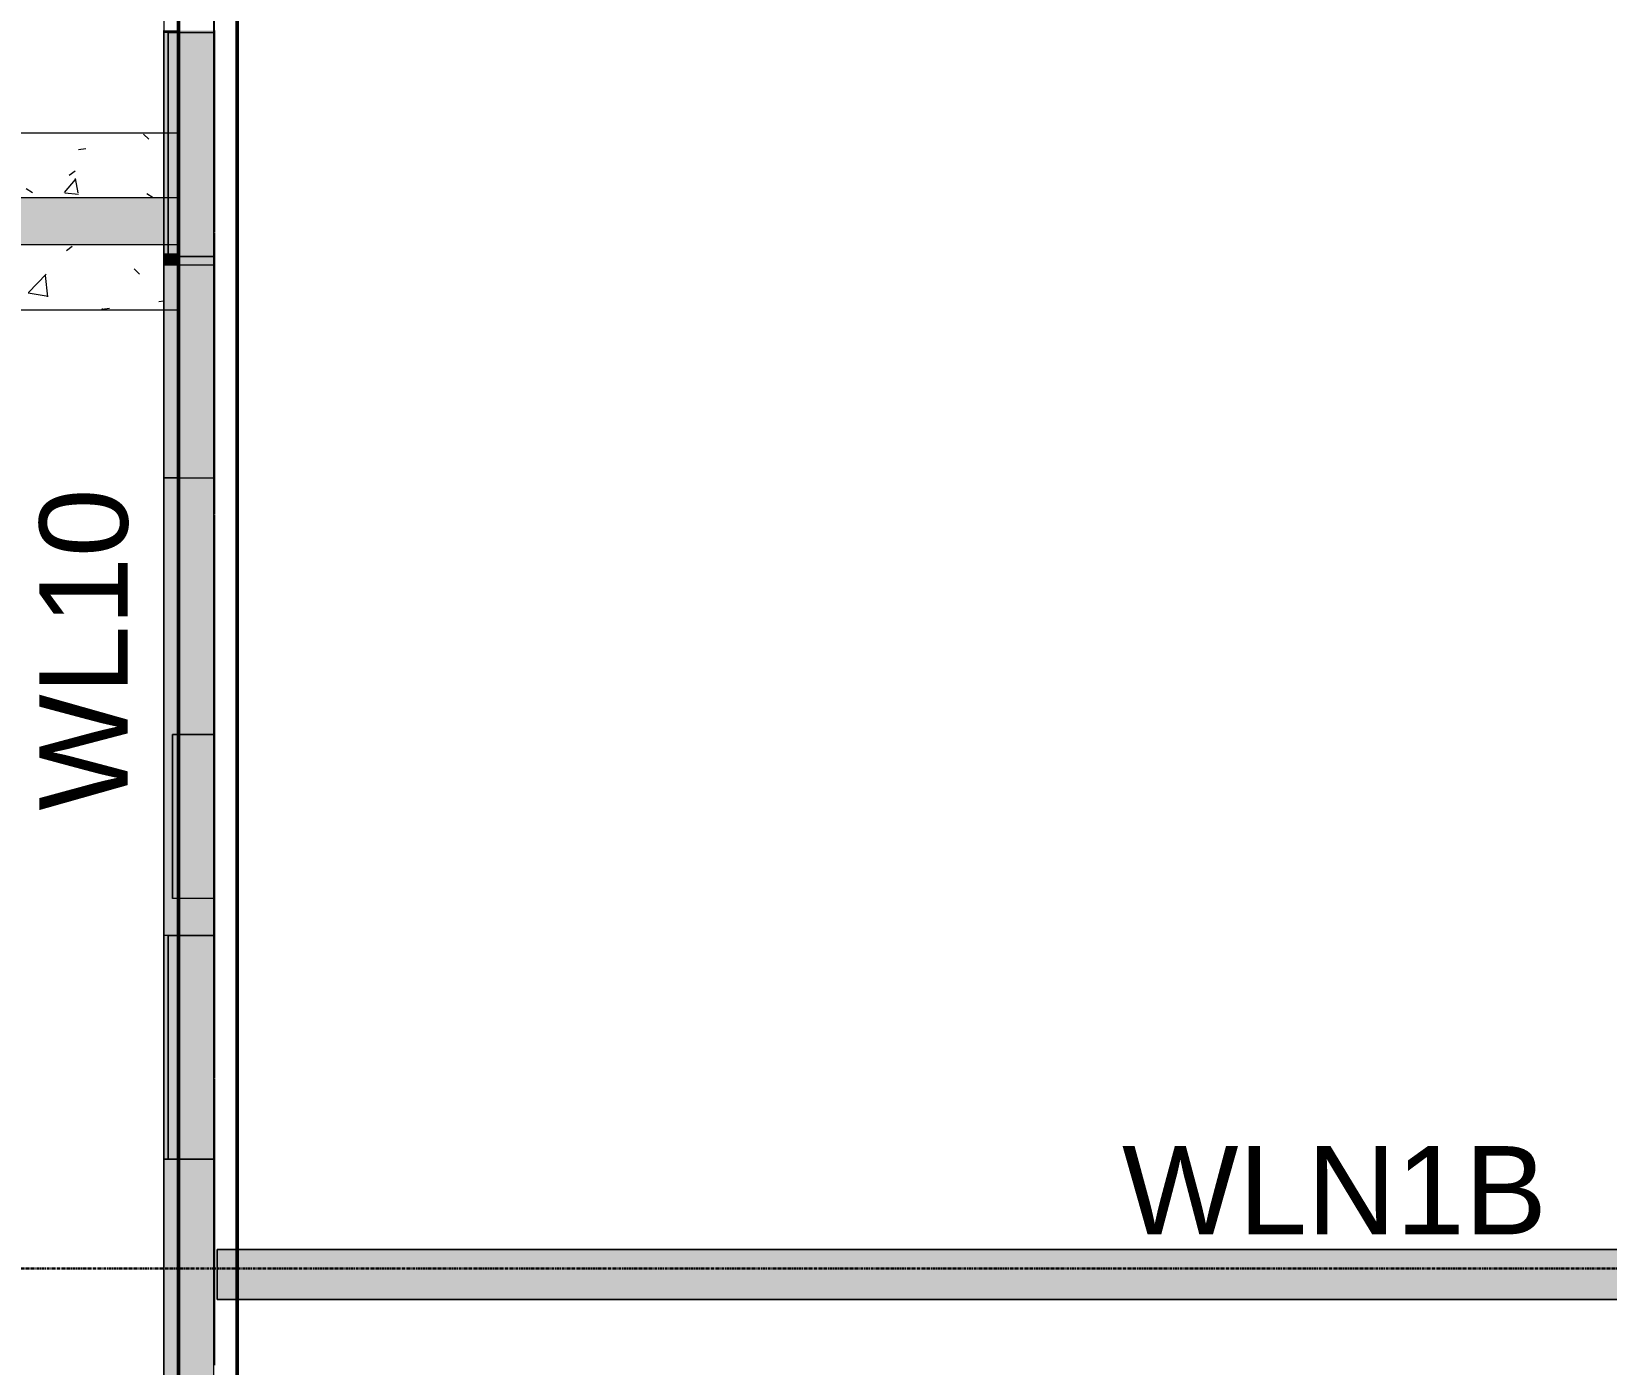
# Model space of a CAD drawing. Header units: inches. Extents: x -4126 to -1814, y 9773 to 12338.
# Drawn here: x -3854.3 to -3586.7, y 10822.9 to 11049.4 of the extents above; entities that cross this region are included whole.
import ezdxf

# ---------------------------------------------------------------- set-up
doc = ezdxf.new("R2010")
doc.units = ezdxf.units.IN
doc.header["$MEASUREMENT"] = 0
doc.linetypes.add('Grid Line 1_2_', pattern=[0.875, 0.5, -0.125, 0.125, -0.125])
for name, color, linetype, lineweight in [('A-WALL', 113, 'Continuous', 13), ('I-WALL', 2, 'Continuous', 13), ('S-FNDN', 32, 'Continuous', 13), ('S-GRID', 1, 'Continuous', 9)]:
    doc.layers.add(name, color=color, linetype=linetype, lineweight=lineweight)
doc.layers.add('loads', color=1, linetype='Continuous')
doc.styles.add('Arial', font='Arial.ttf', dxfattribs={"height": 18})

# ---------------------------------------------------------------- blocks, each defined once
blk = doc.blocks.new('CTR - 1st Phase - Shell_rvt-1-FRAMING PLAN - 1ST FLOOR')
at = {"layer": 'A-WALL', "lineweight": 5, "transparency": 33554585}
h = blk.add_hatch(color=13, dxfattribs=at)
h.paths.add_polyline_path([(-3829.32, 10011.59), (-3823.32, 10011.59), (-3823.32, 10051.37), (-3829.32, 10051.37), (-3829.32, 10050.65)], flags=0)
h.paths.add_polyline_path([(-3829.32, 10089.39), (-3823.32, 10089.39), (-3823.32, 10127.98), (-3829.32, 10127.98), (-3829.32, 10105.37)], flags=0)
h.paths.add_polyline_path([(-3829.32, 10166), (-3823.32, 10166), (-3823.32, 10167.33), (-3829.32, 10167.33)], flags=0)
h.paths.add_polyline_path([(-3823.32, 10203.45), (-3823.32, 10242.99), (-3829.32, 10242.99), (-3829.32, 10203.45)], flags=0)
h.paths.add_polyline_path([(-3823.32, 10281.01), (-3823.32, 10363.19), (-3829.32, 10363.19), (-3829.32, 10281.01), (-3823.82, 10281.01)], flags=0)
h.paths.add_polyline_path([(-3824.69, 10391.06), (-3823.32, 10391.06), (-3823.32, 10434.99), (-3829.32, 10434.99), (-3829.32, 10391.06)], flags=0)
h.paths.add_polyline_path([(-3829.32, 10473.01), (-3823.32, 10473.01), (-3823.32, 10473.77), (-3829.32, 10473.77)], flags=0)
h.paths.add_polyline_path([(-3823.32, 10511.79), (-3823.32, 10588.78), (-3829.32, 10588.78), (-3829.32, 10511.79), (-3825.65, 10511.79)], flags=0)
h.paths.add_polyline_path([(-3829.32, 10626.8), (-3823.32, 10626.8), (-3823.32, 10627.18), (-3829.32, 10627.18)], flags=0)
h.paths.add_polyline_path([(-3823.32, 10665.2), (-3823.32, 10746.19), (-3829.32, 10746.19), (-3829.32, 10665.2), (-3826.87, 10665.2)], flags=0)
h.paths.add_polyline_path([(-3823.32, 10774.06), (-3823.32, 10780.97), (-3829.32, 10780.97), (-3829.32, 10774.06), (-3827.74, 10774.06)], flags=0)
h.paths.add_polyline_path([(-3823.32, 10818.99), (-3823.32, 10857.77), (-3829.32, 10857.77), (-3829.32, 10818.99), (-3828.09, 10818.99)], flags=0)
h.paths.add_polyline_path([(-3828.71, 10895.79), (-3823.32, 10895.79), (-3823.32, 10902.05), (-3829.32, 10902.05), (-3829.32, 10895.79)], flags=0)
h.paths.add_polyline_path([(-3823.32, 10929.93), (-3823.32, 10973.54), (-3829.32, 10973.54), (-3829.32, 10929.93), (-3828.98, 10929.93)], flags=0)
h.paths.add_polyline_path([(-3823.32, 11009.66), (-3823.32, 11011.18), (-3829.32, 11011.18), (-3829.32, 11009.66)], flags=0)
h.paths.add_polyline_path([(-3824.76, 11049.2), (-3823.32, 11049.2), (-3823.32, 11049.58), (-3829.32, 11049.58), (-3829.32, 11049.2)], flags=0)
h.paths.add_polyline_path([(-3823.32, 11087.6), (-3823.32, 11144.15), (-3829.32, 11144.15), (-3829.32, 11087.6), (-3826.28, 11087.6)], flags=0)
h.paths.add_polyline_path([(-3823.32, 11144.33), (-3823.32, 11151.98), (-3829.32, 11151.98), (-3829.32, 11144.33), (-3828.52, 11144.33)], flags=0)
h.paths.add_polyline_path([(-3827.17, 11152.15), (-3823.32, 11152.15), (-3823.32, 11164.59), (-3829.32, 11164.59), (-3829.32, 11152.15), (-3828.83, 11152.15)], flags=0)
h.paths.add_polyline_path([(-3823.32, 11394.99), (-3823.32, 11403.15), (-3829.32, 11403.15), (-3829.32, 11394.99)], flags=0)
h.paths.add_polyline_path([(-3823.32, 11403.33), (-3823.32, 11410.98), (-3829.32, 11410.98), (-3829.32, 11403.33), (-3827.87, 11403.33)], flags=0)
h.paths.add_polyline_path([(-3829.32, 11411.15), (-3823.32, 11411.15), (-3823.32, 11429.49), (-3823.82, 11429.49), (-3823.82, 11430.08), (-3829.32, 11430.08), (-3829.32, 11415.99)], flags=0)
h = blk.add_hatch(color=13, dxfattribs=at)
h.paths.add_polyline_path([(-3823.2, 10011.59), (-3823.2, 10051.37), (-3823.32, 10051.37), (-3823.32, 10011.59)], flags=0)
h.paths.add_polyline_path([(-3823.32, 10089.39), (-3823.2, 10089.39), (-3823.2, 10104.54), (-3823.32, 10104.54)], flags=0)
h.paths.add_polyline_path([(-3823.32, 10104.94), (-3823.2, 10104.94), (-3823.2, 10105.37), (-3823.32, 10105.37)], flags=0)
h.paths.add_polyline_path([(-3823.32, 10106.2), (-3823.2, 10106.2), (-3823.2, 10106.63), (-3823.32, 10106.63)], flags=0)
h.paths.add_polyline_path([(-3823.32, 10107.02), (-3823.2, 10107.02), (-3823.2, 10127.98), (-3823.32, 10127.98)], flags=0)
h.paths.add_polyline_path([(-3823.25, 10166), (-3823.2, 10166), (-3823.2, 10167.33), (-3823.32, 10167.33), (-3823.32, 10166)], flags=0)
h.paths.add_polyline_path([(-3823.2, 10203.45), (-3823.2, 10242.99), (-3823.32, 10242.99), (-3823.32, 10203.45)], flags=0)
h.paths.add_polyline_path([(-3823.32, 10281.01), (-3823.2, 10281.01), (-3823.2, 10296.07), (-3823.32, 10296.07)], flags=0)
h.paths.add_polyline_path([(-3823.32, 10296.47), (-3823.2, 10296.47), (-3823.2, 10296.9), (-3823.32, 10296.9)], flags=0)
h.paths.add_polyline_path([(-3823.32, 10297.73), (-3823.2, 10297.73), (-3823.2, 10298.16), (-3823.32, 10298.16)], flags=0)
h.paths.add_polyline_path([(-3823.2, 10298.55), (-3823.2, 10343.95), (-3823.32, 10343.95), (-3823.32, 10298.55)], flags=0)
h.paths.add_polyline_path([(-3823.2, 10344.35), (-3823.2, 10344.78), (-3823.32, 10344.78), (-3823.32, 10344.35)], flags=0)
h.paths.add_polyline_path([(-3823.32, 10345.61), (-3823.2, 10345.61), (-3823.2, 10346.04), (-3823.32, 10346.04)], flags=0)
h.paths.add_polyline_path([(-3823.2, 10346.43), (-3823.2, 10363.19), (-3823.32, 10363.19), (-3823.32, 10346.43)], flags=0)
h.paths.add_polyline_path([(-3823.2, 10391.06), (-3823.2, 10391.84), (-3823.32, 10391.84), (-3823.32, 10391.06)], flags=0)
h.paths.add_polyline_path([(-3823.32, 10392.23), (-3823.2, 10392.23), (-3823.2, 10392.66), (-3823.32, 10392.66)], flags=0)
h.paths.add_polyline_path([(-3823.32, 10393.49), (-3823.2, 10393.49), (-3823.2, 10393.92), (-3823.32, 10393.92)], flags=0)
h.paths.add_polyline_path([(-3823.2, 10394.32), (-3823.2, 10434.99), (-3823.32, 10434.99), (-3823.32, 10394.32)], flags=0)
h.paths.add_polyline_path([(-3823.2, 10473.01), (-3823.2, 10473.77), (-3823.32, 10473.77), (-3823.32, 10473.01)], flags=0)
h.paths.add_polyline_path([(-3823.32, 10511.79), (-3823.2, 10511.79), (-3823.2, 10535.48), (-3823.32, 10535.48)], flags=0)
h.paths.add_polyline_path([(-3823.2, 10535.87), (-3823.2, 10536.3), (-3823.32, 10536.3), (-3823.32, 10535.87)], flags=0)
h.paths.add_polyline_path([(-3823.32, 10537.14), (-3823.2, 10537.14), (-3823.2, 10537.57), (-3823.32, 10537.57)], flags=0)
h.paths.add_polyline_path([(-3823.2, 10537.96), (-3823.2, 10583.36), (-3823.32, 10583.36), (-3823.32, 10537.96)], flags=0)
h.paths.add_polyline_path([(-3823.32, 10583.76), (-3823.2, 10583.76), (-3823.2, 10584.19), (-3823.32, 10584.19)], flags=0)
h.paths.add_polyline_path([(-3823.32, 10585.02), (-3823.2, 10585.02), (-3823.2, 10585.45), (-3823.32, 10585.45)], flags=0)
h.paths.add_polyline_path([(-3823.2, 10585.84), (-3823.2, 10588.78), (-3823.32, 10588.78), (-3823.32, 10585.84)], flags=0)
h.paths.add_polyline_path([(-3823.32, 10626.8), (-3823.2, 10626.8), (-3823.2, 10627.18), (-3823.32, 10627.18)], flags=0)
h.paths.add_polyline_path([(-3823.2, 10665.2), (-3823.2, 10679.13), (-3823.32, 10679.13), (-3823.32, 10665.2)], flags=0)
h.paths.add_polyline_path([(-3823.32, 10679.52), (-3823.2, 10679.52), (-3823.2, 10679.95), (-3823.32, 10679.95)], flags=0)
h.paths.add_polyline_path([(-3823.32, 10680.78), (-3823.2, 10680.78), (-3823.2, 10681.21), (-3823.32, 10681.21)], flags=0)
h.paths.add_polyline_path([(-3823.32, 10681.61), (-3823.2, 10681.61), (-3823.2, 10727.01), (-3823.32, 10727.01)], flags=0)
h.paths.add_polyline_path([(-3823.32, 10727.4), (-3823.2, 10727.4), (-3823.2, 10727.83), (-3823.32, 10727.83)], flags=0)
h.paths.add_polyline_path([(-3823.32, 10728.67), (-3823.2, 10728.67), (-3823.2, 10729.1), (-3823.32, 10729.1)], flags=0)
h.paths.add_polyline_path([(-3823.2, 10729.49), (-3823.2, 10746.19), (-3823.32, 10746.19), (-3823.32, 10729.49)], flags=0)
h.paths.add_polyline_path([(-3823.2, 10774.06), (-3823.2, 10774.89), (-3823.32, 10774.89), (-3823.32, 10774.06)], flags=0)
h.paths.add_polyline_path([(-3823.2, 10775.28), (-3823.2, 10775.71), (-3823.32, 10775.71), (-3823.32, 10775.28)], flags=0)
h.paths.add_polyline_path([(-3823.32, 10776.55), (-3823.2, 10776.55), (-3823.2, 10776.98), (-3823.32, 10776.98)], flags=0)
h.paths.add_polyline_path([(-3823.2, 10777.37), (-3823.2, 10780.97), (-3823.32, 10780.97), (-3823.32, 10777.37)], flags=0)
h.paths.add_polyline_path([(-3823.2, 10818.99), (-3823.2, 10822.77), (-3823.32, 10822.77), (-3823.32, 10818.99)], flags=0)
h.paths.add_polyline_path([(-3823.32, 10823.17), (-3823.2, 10823.17), (-3823.2, 10823.6), (-3823.32, 10823.6)], flags=0)
h.paths.add_polyline_path([(-3823.32, 10824.08), (-3823.2, 10824.08), (-3823.2, 10824.5), (-3823.32, 10824.5)], flags=0)
h.paths.add_polyline_path([(-3823.32, 10824.9), (-3823.2, 10824.9), (-3823.2, 10857.77), (-3823.32, 10857.77), (-3823.32, 10825.65)], flags=0)
h.paths.add_polyline_path([(-3823.32, 10895.79), (-3823.2, 10895.79), (-3823.2, 10902.05), (-3823.32, 10902.05)], flags=0)
h.paths.add_polyline_path([(-3823.32, 10929.93), (-3823.2, 10929.93), (-3823.2, 10966.06), (-3823.32, 10966.06)], flags=0)
h.paths.add_polyline_path([(-3823.32, 10966.46), (-3823.2, 10966.46), (-3823.2, 10966.89), (-3823.32, 10966.89)], flags=0)
h.paths.add_polyline_path([(-3823.2, 10967.72), (-3823.2, 10968.15), (-3823.32, 10968.15), (-3823.32, 10967.72)], flags=0)
h.paths.add_polyline_path([(-3823.32, 10968.54), (-3823.2, 10968.54), (-3823.2, 10973.54), (-3823.32, 10973.54)], flags=0)
h.paths.add_polyline_path([(-3823.2, 11009.66), (-3823.2, 11011.18), (-3823.32, 11011.18), (-3823.32, 11009.66)], flags=0)
h.paths.add_polyline_path([(-3823.32, 11049.2), (-3823.2, 11049.2), (-3823.2, 11049.58), (-3823.32, 11049.58)], flags=0)
h.paths.add_polyline_path([(-3823.2, 11087.6), (-3823.2, 11109.71), (-3823.32, 11109.71), (-3823.32, 11087.6)], flags=0)
h.paths.add_polyline_path([(-3823.32, 11110.1), (-3823.2, 11110.1), (-3823.2, 11110.53), (-3823.32, 11110.53)], flags=0)
h.paths.add_polyline_path([(-3823.2, 11111.37), (-3823.2, 11111.8), (-3823.32, 11111.8), (-3823.32, 11111.37)], flags=0)
h.paths.add_polyline_path([(-3823.32, 11112.19), (-3823.2, 11112.19), (-3823.2, 11144.15), (-3823.32, 11144.15), (-3823.32, 11121.94)], flags=0)
h.paths.add_polyline_path([(-3823.2, 11144.33), (-3823.2, 11151.98), (-3823.32, 11151.98), (-3823.32, 11144.33)], flags=0)
h.paths.add_polyline_path([(-3823.32, 11152.15), (-3823.2, 11152.15), (-3823.2, 11157.59), (-3823.32, 11157.59)], flags=0)
h.paths.add_polyline_path([(-3823.32, 11157.99), (-3823.2, 11157.99), (-3823.2, 11158.41), (-3823.32, 11158.41)], flags=0)
h.paths.add_polyline_path([(-3823.2, 11159.25), (-3823.2, 11159.68), (-3823.32, 11159.68), (-3823.32, 11159.25)], flags=0)
h.paths.add_polyline_path([(-3823.32, 11160.07), (-3823.2, 11160.07), (-3823.2, 11164.59), (-3823.32, 11164.59)], flags=0)
h.paths.add_polyline_path([(-3823.2, 11394.99), (-3823.2, 11403.15), (-3823.32, 11403.15), (-3823.32, 11394.99)], flags=0)
h.paths.add_polyline_path([(-3823.32, 11403.33), (-3823.2, 11403.33), (-3823.2, 11410.98), (-3823.32, 11410.98), (-3823.32, 11406.9)], flags=0)
h.paths.add_polyline_path([(-3823.32, 11411.15), (-3823.2, 11411.15), (-3823.2, 11429.49), (-3823.32, 11429.49), (-3823.32, 11417.66)], flags=0)
h = blk.add_hatch(color=13, dxfattribs=at)
h.paths.add_polyline_path([(-3823.2, 10104.54), (-3823.2, 10104.94), (-3823.32, 10104.94), (-3823.32, 10104.54)], flags=0)
h.paths.add_polyline_path([(-3823.2, 10106.63), (-3823.2, 10107.02), (-3823.32, 10107.02), (-3823.32, 10106.63)], flags=0)
h.paths.add_polyline_path([(-3823.2, 10296.07), (-3823.2, 10296.47), (-3823.32, 10296.47), (-3823.32, 10296.07)], flags=0)
h.paths.add_polyline_path([(-3823.32, 10298.16), (-3823.2, 10298.16), (-3823.2, 10298.55), (-3823.32, 10298.55)], flags=0)
h.paths.add_polyline_path([(-3823.2, 10343.95), (-3823.2, 10344.35), (-3823.32, 10344.35), (-3823.32, 10343.95)], flags=0)
h.paths.add_polyline_path([(-3823.32, 10346.04), (-3823.2, 10346.04), (-3823.2, 10346.43), (-3823.32, 10346.43)], flags=0)
h.paths.add_polyline_path([(-3823.32, 10391.84), (-3823.2, 10391.84), (-3823.2, 10392.23), (-3823.32, 10392.23)], flags=0)
h.paths.add_polyline_path([(-3823.32, 10393.92), (-3823.2, 10393.92), (-3823.2, 10394.32), (-3823.32, 10394.32)], flags=0)
h.paths.add_polyline_path([(-3823.2, 10535.48), (-3823.2, 10535.87), (-3823.32, 10535.87), (-3823.32, 10535.48)], flags=0)
h.paths.add_polyline_path([(-3823.2, 10537.57), (-3823.2, 10537.96), (-3823.32, 10537.96), (-3823.32, 10537.57)], flags=0)
h.paths.add_polyline_path([(-3823.2, 10583.36), (-3823.2, 10583.76), (-3823.32, 10583.76), (-3823.32, 10583.36)], flags=0)
h.paths.add_polyline_path([(-3823.2, 10585.45), (-3823.2, 10585.84), (-3823.32, 10585.84), (-3823.32, 10585.45)], flags=0)
h.paths.add_polyline_path([(-3823.2, 10679.13), (-3823.2, 10679.52), (-3823.32, 10679.52), (-3823.32, 10679.13)], flags=0)
h.paths.add_polyline_path([(-3823.32, 10681.21), (-3823.2, 10681.21), (-3823.2, 10681.61), (-3823.32, 10681.61)], flags=0)
h.paths.add_polyline_path([(-3823.32, 10727.01), (-3823.2, 10727.01), (-3823.2, 10727.4), (-3823.32, 10727.4)], flags=0)
h.paths.add_polyline_path([(-3823.32, 10729.1), (-3823.2, 10729.1), (-3823.2, 10729.49), (-3823.32, 10729.49)], flags=0)
h.paths.add_polyline_path([(-3823.32, 10774.89), (-3823.2, 10774.89), (-3823.2, 10775.28), (-3823.32, 10775.28)], flags=0)
h.paths.add_polyline_path([(-3823.2, 10776.98), (-3823.2, 10777.37), (-3823.32, 10777.37), (-3823.32, 10776.98)], flags=0)
h.paths.add_polyline_path([(-3823.2, 10822.77), (-3823.2, 10823.17), (-3823.32, 10823.17), (-3823.32, 10822.77)], flags=0)
h.paths.add_polyline_path([(-3823.2, 10824.5), (-3823.2, 10824.9), (-3823.32, 10824.9), (-3823.32, 10824.5)], flags=0)
h.paths.add_polyline_path([(-3823.2, 10966.06), (-3823.2, 10966.46), (-3823.32, 10966.46), (-3823.32, 10966.06)], flags=0)
h.paths.add_polyline_path([(-3823.2, 10968.15), (-3823.2, 10968.54), (-3823.32, 10968.54), (-3823.32, 10968.15)], flags=0)
h.paths.add_polyline_path([(-3823.2, 11109.71), (-3823.2, 11110.1), (-3823.32, 11110.1), (-3823.32, 11109.71)], flags=0)
h.paths.add_polyline_path([(-3823.2, 11111.8), (-3823.2, 11112.19), (-3823.32, 11112.19), (-3823.32, 11111.8)], flags=0)
h.paths.add_polyline_path([(-3823.32, 11157.59), (-3823.2, 11157.59), (-3823.2, 11157.99), (-3823.32, 11157.99)], flags=0)
h.paths.add_polyline_path([(-3823.2, 11159.68), (-3823.2, 11160.07), (-3823.32, 11160.07), (-3823.32, 11159.68)], flags=0)
h = blk.add_hatch(color=13, dxfattribs=at)
h.paths.add_polyline_path([(-3823.32, 10105.37), (-3823.2, 10105.37), (-3823.2, 10106.2), (-3823.32, 10106.2), (-3823.32, 10105.74)], flags=0)
h.paths.add_polyline_path([(-3823.2, 10296.9), (-3823.2, 10297.73), (-3823.32, 10297.73), (-3823.32, 10296.9)], flags=0)
h.paths.add_polyline_path([(-3823.32, 10344.78), (-3823.2, 10344.78), (-3823.2, 10345.61), (-3823.32, 10345.61), (-3823.32, 10345.15)], flags=0)
h.paths.add_polyline_path([(-3823.32, 10392.66), (-3823.2, 10392.66), (-3823.2, 10393.49), (-3823.32, 10393.49), (-3823.32, 10393.03)], flags=0)
h.paths.add_polyline_path([(-3823.2, 10536.3), (-3823.2, 10537.14), (-3823.32, 10537.14), (-3823.32, 10536.3)], flags=0)
h.paths.add_polyline_path([(-3823.2, 10584.19), (-3823.2, 10585.02), (-3823.32, 10585.02), (-3823.32, 10584.19)], flags=0)
h.paths.add_polyline_path([(-3823.2, 10679.95), (-3823.2, 10680.78), (-3823.32, 10680.78), (-3823.32, 10679.95)], flags=0)
h.paths.add_polyline_path([(-3823.2, 10727.83), (-3823.2, 10728.67), (-3823.32, 10728.67), (-3823.32, 10727.83)], flags=0)
h.paths.add_polyline_path([(-3823.2, 10775.71), (-3823.2, 10776.55), (-3823.32, 10776.55), (-3823.32, 10775.71)], flags=0)
h.paths.add_polyline_path([(-3823.32, 10823.6), (-3823.2, 10823.6), (-3823.2, 10823.66), (-3823.32, 10823.66)], flags=0)
h.paths.add_polyline_path([(-3823.32, 10824.01), (-3823.2, 10824.01), (-3823.2, 10824.08), (-3823.32, 10824.08)], flags=0)
h.paths.add_polyline_path([(-3823.2, 10966.89), (-3823.2, 10967.72), (-3823.32, 10967.72), (-3823.32, 10966.89)], flags=0)
h.paths.add_polyline_path([(-3823.2, 11110.53), (-3823.2, 11111.37), (-3823.32, 11111.37), (-3823.32, 11110.53)], flags=0)
h.paths.add_polyline_path([(-3823.32, 11158.41), (-3823.2, 11158.41), (-3823.2, 11159.25), (-3823.32, 11159.25), (-3823.32, 11158.79)], flags=0)
for points in [[(-3829.65, 11049.2), (-3829.32, 11049.2), (-3829.32, 11049.58), (-3831.82, 11049.58), (-3831.82, 11049.2), (-3829.75, 11049.2)], [(-3829.63, 11032.11), (-3829.32, 11032.11), (-3829.32, 11049.2), (-3831.82, 11049.2), (-3831.82, 11032.11), (-3829.65, 11032.11)], [(-3823.32, 11011.18), (-3823.32, 11049.2), (-3829.32, 11049.2), (-3829.32, 11011.18)], [(-3831.82, 11021.61), (-3829.32, 11021.61), (-3829.32, 11032.11), (-3831.82, 11032.11)], [(-3829.32, 11013.11), (-3829.32, 11021.11), (-3831.82, 11021.11), (-3831.82, 11013.11)], [(-3823.32, 11014.77), (-3823.2, 11014.77), (-3823.2, 11015.6), (-3823.32, 11015.6), (-3823.32, 11015.14)], [(-3829.33, 11011.18), (-3829.32, 11011.18), (-3829.32, 11011.61), (-3831.82, 11011.61), (-3831.82, 11011.18)], [(-3829.33, 11010.99), (-3829.32, 11010.99), (-3829.33, 11011.18), (-3831.82, 11011.18), (-3831.82, 11010.99)], [(-3829.32, 11009.66), (-3829.33, 11010.99), (-3831.82, 11010.99), (-3831.82, 11009.66), (-3829.35, 11009.66)], [(-3829.45, 11002.11), (-3829.32, 11002.11), (-3829.35, 11009.66), (-3831.82, 11009.66), (-3831.82, 11002.11)], [(-3829.32, 10973.54), (-3823.32, 10973.54), (-3823.32, 11009.66), (-3829.32, 11009.66), (-3829.32, 10997.87)], [(-3823.2, 10973.54), (-3823.2, 11009.66), (-3823.32, 11009.66), (-3823.32, 10973.54)], [(-3831.82, 10973.54), (-3829.32, 10973.54), (-3829.32, 11002.11), (-3831.82, 11002.11), (-3831.82, 10997.87)], [(-3829.32, 10902.05), (-3829.32, 10929.93), (-3830.32, 10929.93), (-3830.32, 10902.05)], [(-3823.32, 10902.05), (-3823.32, 10929.93), (-3829.32, 10929.93), (-3829.32, 10902.05), (-3828.76, 10902.05)], [(-3823.2, 10919.01), (-3823.2, 10919.84), (-3823.32, 10919.84), (-3823.32, 10919.01)], [(-3831.32, 10857.77), (-3829.32, 10857.77), (-3829.32, 10895.79), (-3831.82, 10895.79), (-3831.82, 10857.77)], [(-3823.32, 10857.77), (-3823.32, 10895.79), (-3829.32, 10895.79), (-3829.32, 10857.77), (-3828.4, 10857.77)], [(-3823.2, 10871.12), (-3823.2, 10871.96), (-3823.32, 10871.96), (-3823.32, 10871.12)], [(-3823.32, 10823.66), (-3823.2, 10823.7), (-3823.2, 10824.01), (-3823.32, 10823.97), (-3823.32, 10823.7)]]:
    blk.add_hatch(color=13, dxfattribs=at).paths.add_polyline_path(points, flags=0)
h = blk.add_hatch(color=13, dxfattribs=at)
h.paths.add_polyline_path([(-3823.26, 11011.18), (-3823.2, 11011.18), (-3823.2, 11013.95), (-3823.32, 11013.95), (-3823.32, 11011.18)], flags=0)
h.paths.add_polyline_path([(-3823.2, 11014.34), (-3823.2, 11014.77), (-3823.32, 11014.77), (-3823.32, 11014.34)], flags=0)
h.paths.add_polyline_path([(-3823.2, 11015.6), (-3823.2, 11016.03), (-3823.32, 11016.03), (-3823.32, 11015.6)], flags=0)
h.paths.add_polyline_path([(-3823.32, 11016.43), (-3823.2, 11016.43), (-3823.2, 11049.2), (-3823.32, 11049.2), (-3823.32, 11040.93)], flags=0)
h = blk.add_hatch(color=13, dxfattribs=at)
h.paths.add_polyline_path([(-3831.82, 11011.61), (-3829.32, 11011.61), (-3829.32, 11013.11), (-3831.82, 11013.11)], flags=0)
h.paths.add_polyline_path([(-3829.82, 11021.11), (-3829.32, 11021.11), (-3829.32, 11021.61), (-3831.82, 11021.61), (-3831.82, 11021.11)], flags=0)
h = blk.add_hatch(color=13, dxfattribs=at)
h.paths.add_polyline_path([(-3823.2, 11013.95), (-3823.2, 11014.34), (-3823.32, 11014.34), (-3823.32, 11013.95)], flags=0)
h.paths.add_polyline_path([(-3823.32, 11016.03), (-3823.2, 11016.03), (-3823.2, 11016.43), (-3823.32, 11016.43)], flags=0)
h = blk.add_hatch(color=13, dxfattribs=at)
h.paths.add_polyline_path([(-3831.82, 10009.09), (-3829.32, 10009.09), (-3829.32, 10051.37), (-3831.82, 10051.37), (-3831.82, 10011.59)], flags=0)
h.paths.add_polyline_path([(-3829.32, 10089.39), (-3829.32, 10127.98), (-3831.82, 10127.98), (-3831.82, 10089.39), (-3830.28, 10089.39)], flags=0)
h.paths.add_polyline_path([(-3829.32, 10166), (-3829.32, 10167.33), (-3831.82, 10167.33), (-3831.82, 10166), (-3831.22, 10166)], flags=0)
h.paths.add_polyline_path([(-3831.82, 10203.45), (-3829.32, 10203.45), (-3829.32, 10215.19), (-3831.82, 10215.19)], flags=0)
h.paths.add_polyline_path([(-3831.82, 10818.99), (-3829.32, 10818.99), (-3829.32, 10857.77), (-3831.82, 10857.77), (-3831.82, 10825.65)], flags=0)
h.paths.add_polyline_path([(-3831.82, 10895.79), (-3829.32, 10895.79), (-3829.32, 10902.05), (-3830.32, 10902.05), (-3830.32, 10929.93), (-3829.32, 10929.93), (-3829.32, 10973.54), (-3831.82, 10973.54), (-3831.82, 10911.76)], flags=0)
h = blk.add_hatch(color=13, dxfattribs=at)
h.paths.add_polyline_path([(-3823.2, 10902.05), (-3823.2, 10918.18), (-3823.32, 10918.18), (-3823.32, 10902.05)], flags=0)
h.paths.add_polyline_path([(-3823.32, 10918.58), (-3823.2, 10918.58), (-3823.2, 10919.01), (-3823.32, 10919.01)], flags=0)
h.paths.add_polyline_path([(-3823.32, 10919.84), (-3823.2, 10919.84), (-3823.2, 10920.27), (-3823.32, 10920.27)], flags=0)
h.paths.add_polyline_path([(-3823.32, 10920.66), (-3823.2, 10920.66), (-3823.2, 10929.93), (-3823.32, 10929.93)], flags=0)
h = blk.add_hatch(color=13, dxfattribs=at)
h.paths.add_polyline_path([(-3823.32, 10918.18), (-3823.2, 10918.18), (-3823.2, 10918.58), (-3823.32, 10918.58)], flags=0)
h.paths.add_polyline_path([(-3823.2, 10920.27), (-3823.2, 10920.66), (-3823.32, 10920.66), (-3823.32, 10920.27)], flags=0)
h = blk.add_hatch(color=13, dxfattribs=at)
h.paths.add_polyline_path([(-3823.32, 10857.77), (-3823.2, 10857.77), (-3823.2, 10870.3), (-3823.32, 10870.3)], flags=0)
h.paths.add_polyline_path([(-3823.2, 10870.69), (-3823.2, 10871.12), (-3823.32, 10871.12), (-3823.32, 10870.69)], flags=0)
h.paths.add_polyline_path([(-3823.2, 10871.96), (-3823.2, 10872.39), (-3823.32, 10872.39), (-3823.32, 10871.96)], flags=0)
h.paths.add_polyline_path([(-3823.32, 10872.78), (-3823.2, 10872.78), (-3823.2, 10895.79), (-3823.32, 10895.79)], flags=0)
h = blk.add_hatch(color=13, dxfattribs=at)
h.paths.add_polyline_path([(-3823.32, 10870.3), (-3823.2, 10870.3), (-3823.2, 10870.69), (-3823.32, 10870.69)], flags=0)
h.paths.add_polyline_path([(-3823.2, 10872.39), (-3823.2, 10872.78), (-3823.32, 10872.78), (-3823.32, 10872.39)], flags=0)
at = {"layer": 'A-WALL', "color": 253}
for p, q in [((-3831.82, 11067.32), (-3831.82, 11032.11)), ((-3829.32, 11067.32), (-3829.32, 11032.11)), ((-3829.32, 11032.11), (-3829.32, 11067.32)), ((-3823.2, 11016.03), (-3823.2, 11016.43)), ((-3823.2, 11016.43), (-3823.2, 11016.03)), ((-3823.2, 11015.23), (-3823.2, 11015.6)), ((-3823.2, 11015.6), (-3823.2, 11015.23)), ((-3823.2, 11014.77), (-3823.2, 11015.14)), ((-3823.2, 11015.14), (-3823.2, 11014.77)), ((-3823.2, 11013.95), (-3823.2, 11014.34)), ((-3823.2, 11014.34), (-3823.2, 11013.95)), ((-3831.82, 11002.11), (-3831.82, 10818.99)), ((-3823.2, 10968.54), (-3823.2, 10968.15)), ((-3823.2, 10967.72), (-3823.2, 10967.35)), ((-3823.2, 10967.26), (-3823.2, 10966.89)), ((-3823.2, 10966.46), (-3823.2, 10966.06)), ((-3823.2, 10920.66), (-3823.2, 10920.27)), ((-3823.2, 10920.27), (-3823.2, 10920.66)), ((-3823.2, 10919.84), (-3823.2, 10919.46)), ((-3823.2, 10919.46), (-3823.2, 10919.84)), ((-3823.2, 10919.38), (-3823.2, 10919.01)), ((-3823.2, 10919.01), (-3823.2, 10919.38)), ((-3823.2, 10918.58), (-3823.2, 10918.18)), ((-3823.2, 10918.18), (-3823.2, 10918.58)), ((-3823.2, 10872.39), (-3823.2, 10872.78)), ((-3823.2, 10872.78), (-3823.2, 10872.39)), ((-3823.2, 10871.58), (-3823.2, 10871.96)), ((-3823.2, 10871.96), (-3823.2, 10871.58)), ((-3823.2, 10871.12), (-3823.2, 10871.5)), ((-3823.2, 10871.5), (-3823.2, 10871.12)), ((-3823.2, 10870.3), (-3823.2, 10870.69)), ((-3823.2, 10870.69), (-3823.2, 10870.3)), ((-3823.2, 10824.9), (-3823.2, 10824.5)), ((-3823.2, 10824.08), (-3823.2, 10824.01)), ((-3823.2, 10823.97), (-3823.2, 10823.7)), ((-3823.2, 10823.66), (-3823.2, 10823.6)), ((-3823.2, 10823.17), (-3823.2, 10822.77))]:
    blk.add_line(p, q, dxfattribs=at)
at = {"layer": 'A-WALL', "color": 9}
for p, q in [((-3823.2, 11016.43), (-3823.2, 11061.83)), ((-3831.82, 11032.11), (-3831.82, 11021.61)), ((-3829.32, 11032.11), (-3829.32, 11021.61)), ((-3829.32, 11021.61), (-3829.32, 11032.11)), ((-3831.82, 11021.61), (-3831.82, 11021.11)), ((-3831.82, 11021.11), (-3831.82, 11013.11)), ((-3829.32, 11021.61), (-3829.32, 11021.11)), ((-3829.32, 11021.11), (-3829.32, 11021.61)), ((-3829.32, 11021.11), (-3829.32, 11013.11)), ((-3829.32, 11013.11), (-3829.32, 11021.11)), ((-3823.2, 11016.03), (-3823.2, 11016.43)), ((-3823.2, 11015.23), (-3823.2, 11016.03)), ((-3823.2, 11014.34), (-3823.2, 11015.14)), ((-3831.82, 11013.11), (-3831.82, 11010.99)), ((-3829.32, 11013.11), (-3829.32, 11010.99)), ((-3829.32, 11011.61), (-3829.32, 11013.11)), ((-3823.2, 11013.95), (-3823.2, 11014.34)), ((-3823.2, 11009.66), (-3823.2, 11013.95)), ((-3831.82, 11010.99), (-3831.82, 11002.11)), ((-3831.82, 11010.99), (-3829.32, 11010.99)), ((-3829.32, 11011.61), (-3829.32, 11010.99)), ((-3829.32, 11010.99), (-3829.32, 11011.61)), ((-3829.32, 11010.99), (-3829.32, 11011.61)), ((-3829.32, 11010.99), (-3829.32, 11002.11)), ((-3829.32, 11009.66), (-3829.32, 11010.99)), ((-3829.32, 11009.66), (-3829.32, 11002.11)), ((-3823.32, 11009.66), (-3829.32, 11009.66)), ((-3823.2, 11009.66), (-3823.32, 11009.66)), ((-3823.2, 10973.54), (-3823.2, 11009.66)), ((-3829.32, 11002.11), (-3829.32, 10818.99)), ((-3829.32, 11002.11), (-3829.32, 10973.54)), ((-3829.32, 10203.45), (-3829.32, 10973.54)), ((-3829.32, 10973.54), (-3823.32, 10973.54)), ((-3823.32, 10973.54), (-3823.2, 10973.54)), ((-3823.2, 10968.54), (-3823.2, 10973.54)), ((-3823.2, 10968.15), (-3823.2, 10968.54)), ((-3823.2, 10967.35), (-3823.2, 10968.15)), ((-3823.2, 10966.46), (-3823.2, 10967.26)), ((-3823.2, 10966.06), (-3823.2, 10966.46)), ((-3823.2, 10920.66), (-3823.2, 10966.06)), ((-3823.2, 10920.27), (-3823.2, 10920.66)), ((-3823.2, 10919.46), (-3823.2, 10920.27)), ((-3823.2, 10918.58), (-3823.2, 10919.38)), ((-3823.2, 10918.18), (-3823.2, 10918.58)), ((-3823.2, 10872.78), (-3823.2, 10918.18)), ((-3823.2, 10872.39), (-3823.2, 10872.78)), ((-3823.2, 10871.58), (-3823.2, 10872.39)), ((-3823.2, 10870.69), (-3823.2, 10871.5)), ((-3823.2, 10870.3), (-3823.2, 10870.69)), ((-3823.2, 10824.9), (-3823.2, 10870.3)), ((-3823.2, 10824.5), (-3823.2, 10824.9)), ((-3823.2, 10824.01), (-3823.2, 10824.5)), ((-3823.2, 10823.7), (-3823.2, 10823.97)), ((-3823.2, 10823.17), (-3823.2, 10823.66)), ((-3823.2, 10822.77), (-3823.2, 10823.17))]:
    blk.add_line(p, q, dxfattribs=at)
at = {"layer": 'A-WALL', "color": 33}
for p, q in [((-3831.82, 11049.2), (-3831.82, 11049.58)), ((-3823.2, 11049.58), (-3823.2, 11049.2)), ((-3831.82, 11032.11), (-3831.82, 11049.2)), ((-3831.82, 11049.2), (-3831.82, 11032.11)), ((-3831.07, 11049.2), (-3831.82, 11049.2)), ((-3829.6, 11049.2), (-3831.82, 11049.2)), ((-3831.07, 11049.2), (-3831.07, 11032.11)), ((-3831.07, 11032.11), (-3831.07, 11049.2)), ((-3831.07, 11049.2), (-3829.6, 11049.2)), ((-3829.54, 11049.2), (-3829.32, 11049.2)), ((-3829.32, 11049.2), (-3829.54, 11049.2)), ((-3829.32, 11049.2), (-3823.32, 11049.2)), ((-3823.32, 11049.2), (-3829.32, 11049.2)), ((-3823.32, 11049.2), (-3823.2, 11049.2)), ((-3823.2, 11049.2), (-3823.32, 11049.2)), ((-3823.2, 11016.43), (-3823.2, 11049.2)), ((-3823.2, 11049.2), (-3823.2, 11016.43)), ((-3831.82, 11021.61), (-3831.82, 11032.11)), ((-3831.82, 11032.11), (-3831.82, 11021.61)), ((-3831.07, 11032.11), (-3831.07, 11021.61)), ((-3831.07, 11021.61), (-3831.07, 11032.11)), ((-3831.82, 11021.11), (-3831.82, 11021.61)), ((-3831.82, 11021.61), (-3831.82, 11021.11)), ((-3831.82, 11013.11), (-3831.82, 11021.11)), ((-3831.82, 11021.11), (-3831.82, 11013.11)), ((-3831.07, 11021.61), (-3831.07, 11021.11)), ((-3831.07, 11021.11), (-3831.07, 11021.61)), ((-3831.07, 11021.11), (-3831.07, 11013.11)), ((-3831.07, 11013.11), (-3831.07, 11021.11)), ((-3823.2, 11016.43), (-3823.2, 11016.03)), ((-3823.2, 11015.6), (-3823.2, 11016.03)), ((-3823.2, 11016.03), (-3823.2, 11015.6)), ((-3823.2, 11015.6), (-3823.2, 11015.23)), ((-3823.2, 11015.14), (-3823.2, 11014.77)), ((-3823.2, 11014.34), (-3823.2, 11014.77)), ((-3823.2, 11014.77), (-3823.2, 11014.34)), ((-3831.82, 11011.61), (-3831.82, 11013.11)), ((-3831.82, 11013.11), (-3831.82, 11011.61)), ((-3831.07, 11013.11), (-3831.07, 11011.61)), ((-3831.07, 11011.61), (-3831.07, 11013.11)), ((-3823.2, 11014.34), (-3823.2, 11013.95)), ((-3823.2, 11011.18), (-3823.2, 11013.95)), ((-3823.2, 11013.95), (-3823.2, 11011.18)), ((-3831.82, 11010.99), (-3831.82, 11011.61)), ((-3831.82, 11011.61), (-3831.82, 11010.99)), ((-3831.82, 11011.61), (-3829.32, 11011.61)), ((-3831.82, 11011.61), (-3829.32, 11011.61)), ((-3831.82, 11009.66), (-3831.82, 11010.99)), ((-3829.32, 11010.99), (-3831.82, 11010.99)), ((-3831.82, 11002.11), (-3831.82, 11009.66)), ((-3831.82, 11009.66), (-3831.82, 11002.11)), ((-3829.35, 11009.66), (-3831.82, 11009.66)), ((-3829.35, 11009.66), (-3831.82, 11009.66)), ((-3829.32, 11011.18), (-3823.32, 11011.18)), ((-3823.32, 11011.18), (-3829.32, 11011.18)), ((-3823.32, 11009.66), (-3829.32, 11009.66)), ((-3823.32, 11011.18), (-3823.2, 11011.18)), ((-3823.2, 11011.18), (-3823.32, 11011.18)), ((-3823.2, 11009.66), (-3823.32, 11009.66)), ((-3823.2, 11011.18), (-3823.2, 10968.54)), ((-3831.82, 10973.54), (-3831.82, 11002.11)), ((-3831.82, 11002.11), (-3831.82, 10973.54)), ((-3831.82, 10895.79), (-3831.82, 10973.54)), ((-3831.82, 10973.54), (-3829.32, 10973.54)), ((-3829.32, 10973.54), (-3831.82, 10973.54)), ((-3829.32, 10973.54), (-3823.32, 10973.54)), ((-3823.32, 10973.54), (-3823.2, 10973.54)), ((-3823.2, 10968.15), (-3823.2, 10967.72)), ((-3823.2, 10966.89), (-3823.2, 10966.46)), ((-3823.2, 10966.06), (-3823.2, 10929.93)), ((-3830.32, 10929.93), (-3830.32, 10902.05)), ((-3830.32, 10902.05), (-3830.32, 10929.93)), ((-3830.32, 10929.93), (-3829.32, 10929.93)), ((-3829.32, 10929.93), (-3830.32, 10929.93)), ((-3829.32, 10929.93), (-3823.32, 10929.93)), ((-3823.32, 10929.93), (-3829.32, 10929.93)), ((-3823.32, 10929.93), (-3823.2, 10929.93)), ((-3823.2, 10929.93), (-3823.32, 10929.93)), ((-3823.2, 10929.93), (-3823.2, 10920.66)), ((-3823.2, 10920.66), (-3823.2, 10929.93)), ((-3823.2, 10920.66), (-3823.2, 10920.27)), ((-3823.2, 10920.27), (-3823.2, 10919.84)), ((-3823.2, 10919.84), (-3823.2, 10920.27)), ((-3823.2, 10919.84), (-3823.2, 10919.46)), ((-3823.2, 10919.38), (-3823.2, 10919.01)), ((-3823.2, 10919.01), (-3823.2, 10918.58)), ((-3823.2, 10918.58), (-3823.2, 10919.01)), ((-3823.2, 10918.58), (-3823.2, 10918.18)), ((-3823.2, 10918.18), (-3823.2, 10902.05)), ((-3823.2, 10902.05), (-3823.2, 10918.18)), ((-3829.32, 10902.05), (-3830.32, 10902.05)), ((-3829.32, 10902.05), (-3830.32, 10902.05)), ((-3823.32, 10902.05), (-3829.32, 10902.05)), ((-3823.32, 10902.05), (-3829.32, 10902.05)), ((-3823.2, 10902.05), (-3823.32, 10902.05)), ((-3823.2, 10902.05), (-3823.32, 10902.05)), ((-3823.2, 10902.05), (-3823.2, 10895.79)), ((-3831.82, 10895.79), (-3831.82, 10857.77)), ((-3831.82, 10857.77), (-3831.82, 10895.79)), ((-3831.07, 10895.79), (-3831.82, 10895.79)), ((-3829.32, 10895.79), (-3831.82, 10895.79)), ((-3831.07, 10857.77), (-3831.07, 10895.79)), ((-3831.07, 10895.79), (-3831.07, 10857.77)), ((-3831.07, 10895.79), (-3829.32, 10895.79)), ((-3829.32, 10895.79), (-3823.32, 10895.79)), ((-3823.32, 10895.79), (-3829.32, 10895.79)), ((-3823.32, 10895.79), (-3823.2, 10895.79)), ((-3823.2, 10895.79), (-3823.32, 10895.79)), ((-3823.2, 10872.78), (-3823.2, 10895.79)), ((-3823.2, 10895.79), (-3823.2, 10872.78)), ((-3823.2, 10872.78), (-3823.2, 10872.39)), ((-3823.2, 10871.96), (-3823.2, 10872.39)), ((-3823.2, 10872.39), (-3823.2, 10871.96)), ((-3823.2, 10871.96), (-3823.2, 10871.58)), ((-3823.2, 10871.5), (-3823.2, 10871.12)), ((-3823.2, 10870.69), (-3823.2, 10871.12)), ((-3823.2, 10871.12), (-3823.2, 10870.69)), ((-3823.2, 10870.69), (-3823.2, 10870.3)), ((-3823.2, 10857.77), (-3823.2, 10870.3)), ((-3823.2, 10870.3), (-3823.2, 10857.77)), ((-3831.82, 10818.99), (-3831.82, 10857.77)), ((-3831.82, 10857.77), (-3829.32, 10857.77)), ((-3831.07, 10857.77), (-3831.82, 10857.77)), ((-3829.32, 10857.77), (-3831.07, 10857.77)), ((-3829.32, 10857.77), (-3823.32, 10857.77)), ((-3823.32, 10857.77), (-3829.32, 10857.77)), ((-3823.32, 10857.77), (-3823.2, 10857.77)), ((-3823.2, 10857.77), (-3823.32, 10857.77)), ((-3823.2, 10857.77), (-3823.2, 10824.9)), ((-3823.2, 10824.5), (-3823.2, 10824.08)), ((-3823.2, 10823.6), (-3823.2, 10823.17))]:
    blk.add_line(p, q, dxfattribs=at)
at = {"layer": 'A-WALL', "color": 23}
for p, q in [((-3831.82, 11032.11), (-3831.82, 11049.2)), ((-3823.2, 11049.2), (-3823.2, 11016.43)), ((-3831.82, 11021.61), (-3831.82, 11032.11)), ((-3831.82, 11021.11), (-3831.82, 11021.61)), ((-3831.82, 11013.11), (-3831.82, 11021.11)), ((-3823.2, 11016.03), (-3823.2, 11015.6)), ((-3823.2, 11014.77), (-3823.2, 11014.34)), ((-3831.82, 11011.61), (-3831.82, 11013.11)), ((-3823.2, 11013.95), (-3823.2, 11011.18)), ((-3831.82, 11011.18), (-3831.82, 11011.61)), ((-3831.82, 11011.18), (-3831.82, 11011.61)), ((-3831.82, 11011.61), (-3831.82, 11011.18)), ((-3831.82, 11010.99), (-3831.82, 11011.18)), ((-3831.82, 11011.18), (-3829.33, 11011.18)), ((-3831.07, 11011.18), (-3831.82, 11011.18)), ((-3831.82, 11002.11), (-3831.82, 11009.66)), ((-3831.07, 11011.61), (-3831.07, 11011.18)), ((-3831.07, 11011.18), (-3831.07, 11011.61)), ((-3829.33, 11011.18), (-3831.07, 11011.18)), ((-3831.82, 10973.54), (-3831.82, 11002.11)), ((-3823.2, 10929.93), (-3823.2, 10920.66)), ((-3823.2, 10920.27), (-3823.2, 10919.84)), ((-3823.2, 10919.01), (-3823.2, 10918.58)), ((-3823.2, 10918.18), (-3823.2, 10902.05)), ((-3831.82, 10857.77), (-3831.82, 10895.79)), ((-3823.2, 10895.79), (-3823.2, 10872.78)), ((-3823.2, 10872.39), (-3823.2, 10871.96)), ((-3823.2, 10871.12), (-3823.2, 10870.69)), ((-3823.2, 10870.3), (-3823.2, 10857.77))]:
    blk.add_line(p, q, dxfattribs=at)
blk = doc.blocks.new('CTR - 1st Phase - Common Walls_rvt-1-FRAMING PLAN - 1ST FLOOR')
at = {"layer": 'I-WALL', "lineweight": 5, "transparency": 33554585}
for points in [[(-3819.32, 10833.94), (-3819.32, 10842.44), (-3822.72, 10842.44), (-3822.72, 10833.94)], [(-3495.32, 10833.94), (-3495.32, 10839.17), (-3493.32, 10839.17), (-3493.32, 10842.44), (-3819.32, 10842.44), (-3819.32, 10833.94), (-3531.71, 10833.94)]]:
    blk.add_hatch(color=8, dxfattribs=at).paths.add_polyline_path(points, flags=0)
at = {"layer": 'I-WALL', "color": 253}
for p, q in [((-3822.72, 10842.44), (-3819.32, 10842.44)), ((-3822.72, 10842.44), (-3822.72, 10833.94)), ((-3819.32, 10842.44), (-3493.32, 10842.44)), ((-3819.32, 10833.94), (-3822.72, 10833.94)), ((-3495.32, 10833.94), (-3819.32, 10833.94))]:
    blk.add_line(p, q, dxfattribs=at)
at = {"layer": 'I-WALL', "color": 9}
for p, q in [((-3819.32, 10842.44), (-3822.72, 10842.44)), ((-3822.72, 10833.94), (-3822.72, 10842.44)), ((-3493.32, 10842.44), (-3819.32, 10842.44)), ((-3822.72, 10833.94), (-3819.32, 10833.94)), ((-3819.32, 10833.94), (-3495.32, 10833.94))]:
    blk.add_line(p, q, dxfattribs=at)

msp = doc.modelspace()

# ---------------------------------------------------------------- hatches: boundary and pattern name
at = {"layer": 'A-WALL', "lineweight": 5, "transparency": 33554483}
msp.add_hatch(color=256, dxfattribs=at).paths.add_polyline_path([(-3943.324, 11013.114), (-3831.824, 11013.114), (-3831.824, 11021.114), (-3943.324, 11021.114), (-3943.324, 11019.401)], flags=0)
at = {"layer": 'S-FNDN', "lineweight": 9}
h = msp.add_hatch(dxfattribs=at)
h.set_pattern_fill('FP_16', color=256, style=0, pattern_type=2)
h.set_pattern_definition([(50, (0, 0), (27.5427, -2.40992), [2.88, -31.68]), (355, (0, 0), (-5.327844, 28.884266), [2.304, -25.344]), (100.451, (2.295, -0.2), (22.215316, 26.47393), [2.448, -26.924]), (46.184, (0, 7.68), (40.98187, -6.35642), [4.32, -47.52]), (96.636, (3.415, 7.15), (35.89075, 37.40619), [3.671, -40.386]), (351.184, (0, 7.68), (35.89097, 37.40622), [3.456, -38.016]), (21, (3.84, 5.76), (22.921036, -15.46073), [2.88, -31.68]), (326, (3.84, 5.76), (9.34353, 27.84574), [2.304, -25.344]), (71.451, (5.75, 4.472), (32.26477, 12.38442), [2.448, -26.924]), (37.5, (0, 0), (0.466855, 12.782707), [1.267, -23.77, 1.267, -24.461, -25.44]), (37.5, (0, 0), (0.466855, 12.782707), [-50.765, 1.267, -24.173]), (7.5, (0, 0), (10.10159, 15.14509), [1.267, -13.402, 1.267, -23.194, -9.696]), (7.5, (0, 0), (10.10159, 15.14509), [-39.13, 1.267, -8.429]), (327.5, (-8.563, 0), (20.499161, -0.86578), [1.267, -8.333, 1.267, -28.685, -39.744]), (327.5, (-8.563, 0), (20.499161, -0.86578), [-39.552, 1.267, -38.477]), (317.5, (-12.403, 0), (22.39478, 3.844288), [1.267, -11.213, 1.267, -18.624, -28.224]), (317.5, (-12.403, 0), (22.39478, 3.844288), [-32.371, 1.267, -26.957])])
h.paths.add_polyline_path([(-3931.472, 11002.114), (-3831.824, 11002.114), (-3831.824, 11013.114), (-3943.324, 11013.114), (-3943.324, 11032.114), (-3950.787, 11032.114), (-3954.324, 11016.67), (-3954.324, 11012.326), (-3954.119, 11012.062), (-3953.461, 11010.819), (-3953.154, 11009.311), (-3953.31, 11007.709), (-3953.688, 11006.733), (-3933.571, 11002.114), (-3931.561, 11002.114)], flags=0)
h.paths.add_polyline_path([(-3954.324, 11002.114), (-3939.263, 11002.114), (-3954.324, 11005.597), (-3954.324, 11003.982)], flags=0)
h.paths.add_polyline_path([(-3889.49, 11021.114), (-3831.824, 11021.114), (-3831.824, 11021.614), (-3833.324, 11021.614), (-3833.324, 11032.114), (-3935.324, 11032.114), (-3935.324, 11021.114), (-3903.15, 11021.114)], flags=0)
h.paths.add_polyline_path([(-3954.324, 11022.369), (-3952.07, 11032.114), (-3954.324, 11032.114), (-3954.324, 11030.977)], flags=0)

# ---------------------------------------------------------------- linework, layer by layer
at = {"layer": 'A-WALL'}
for p, q in [((-3829.324, 11021.114), (-3935.324, 11021.114)), ((-3829.324, 11013.114), (-3943.324, 11013.114))]:
    msp.add_line(p, q, dxfattribs=at)
at = {"layer": 'S-FNDN', "lineweight": 50}
for p, q in [((-3829.324, 9899.189), (-3829.324, 12087.189)), ((-3819.324, 11542.989), (-3819.324, 9901.189))]:
    msp.add_line(p, q, dxfattribs=at)
at = {"layer": 'S-FNDN'}
for p, q in [((-3823.324, 9897.189), (-3823.324, 11550.989)), ((-3829.324, 11032.114), (-3924.324, 11032.114)), ((-3954.324, 11002.114), (-3829.324, 11002.114))]:
    msp.add_line(p, q, dxfattribs=at)
at = {"layer": 'S-GRID', "linetype": 'Grid Line 1_2_', "lineweight": 30}
msp.add_line((-1814.206, 10839.189), (-4076.95, 10839.189), dxfattribs=at)

# ---------------------------------------------------------------- block references
at = {"lineweight": 5}
for name in ['CTR - 1st Phase - Shell_rvt-1-FRAMING PLAN - 1ST FLOOR', 'CTR - 1st Phase - Common Walls_rvt-1-FRAMING PLAN - 1ST FLOOR']:
    msp.add_blockref(name, (0, 0), dxfattribs=at)

# ---------------------------------------------------------------- texts
at = {"layer": 'loads', "insert": (-3852.939, 10917), "char_height": 15, "attachment_point": 1, "rotation": 90, "style": 'Arial'}
msp.add_mtext('WL10', dxfattribs=at)
at = {"layer": 'loads', "insert": (-3669, 10860), "char_height": 15, "width": 31, "attachment_point": 1, "style": 'Arial'}
msp.add_mtext('WLN1B', dxfattribs=at)

doc.saveas('drawing.dxf')
